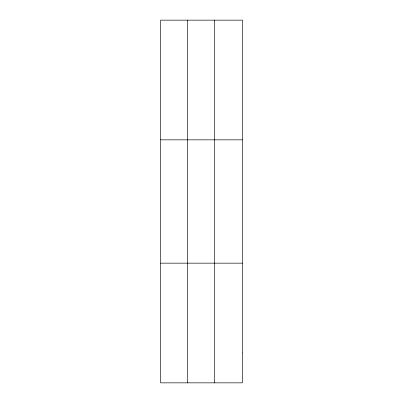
<?xml version="1.0" encoding="UTF-8"?>
<svg xmlns="http://www.w3.org/2000/svg" width="403" height="403" viewBox="0 0 403 403"><rect width="100%" height="100%" fill="white"/><g stroke="black" fill="none" stroke-linecap="round" stroke-linejoin="round"><path stroke-width="0.6" d="M187.591 20.15L187.591 382.85M214.587 20.15L214.587 382.85M160.601 139.841L242.399 139.841M160.601 263.159L242.399 263.159M242.399 352.927L242.399 382.85L160.601 382.85L160.601 20.15L242.399 20.15L242.399 352.927"/></g></svg>
